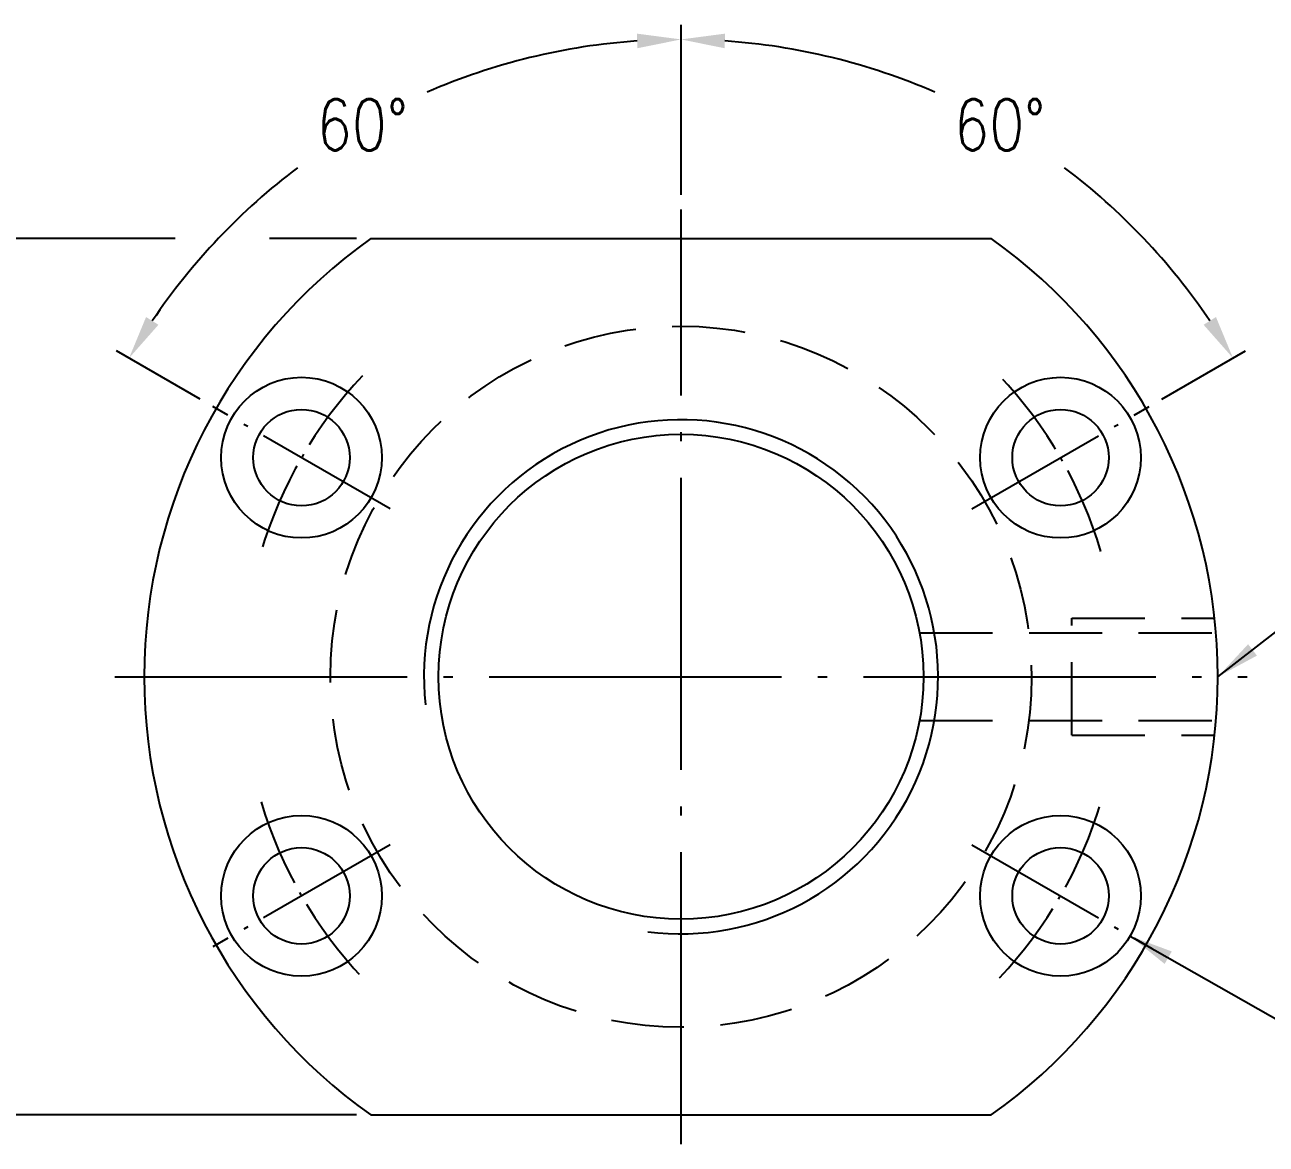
# Model space of a CAD drawing. Header units: millimetres. Extents: x 2309 to 2699, y 12 to 289.
# Drawn here: x 2457.4 to 2542.4, y 56.7 to 133.3 of the extents above; entities that cross this region are included whole.
import ezdxf

# ---------------------------------------------------------------- set-up
doc = ezdxf.new("R2010")
doc.units = ezdxf.units.MM
doc.header["$LTSCALE"] = 10
doc.linetypes.add('C', pattern=[2.5625, 2, -0.25, 0.0625, -0.25])
doc.linetypes.add('H', pattern=[0.75, 0.5, -0.25])
doc.layers.get('0').update_dxf_attribs({"linetype": 'CONTINUOUS'})
doc.layers.get('DEFPOINTS').update_dxf_attribs({"linetype": 'CONTINUOUS'})
for name, color, linetype in [('02', 1, 'C'), ('04', 4, 'CONTINUOUS'), ('05', 5, 'H')]:
    doc.layers.add(name, color=color, linetype=linetype)
doc.styles.add('SIMPLEX', font='SIMPLEX.shx', dxfattribs={"width": 0.8, "height": 3.5, "bigfont": 'chineset.shx'})
doc.dimstyles.new('STANDARD$0', dxfattribs={"dimscale": 0, "dimtxt": 3.5, "dimasz": 3, "dimexe": 1, "dimexo": 1, "dimgap": 2, "dimtad": 1, "dimdec": 3, "dimrnd": 0.0005, "dimdsep": 46, "dimtxsty": 'SIMPLEX', "dimcen": 0.09, "dimclrd": 6, "dimclre": 6, "dimclrt": 3, "dimadec": 1, "dimazin": 2, "dimtp": -0.1, "dimtm": 0.2, "dimtfac": 1, "dimtdec": 3, "dimtmove": 2, "dimatfit": 3, "dimfxl": 0, "dimtvp": 0.790698, "dimarcsym": 0})
doc.dimstyles.new('STANDARD$2', dxfattribs={"dimscale": 0, "dimtxt": 3.5, "dimasz": 3, "dimexe": 1, "dimexo": 1, "dimgap": 1.5, "dimtad": 0, "dimtih": 1, "dimtoh": 1, "dimdec": 3, "dimrnd": 0.0005, "dimdsep": 46, "dimtxsty": 'SIMPLEX', "dimcen": 0.09, "dimclrd": 6, "dimclre": 6, "dimclrt": 3, "dimadec": 1, "dimazin": 2, "dimtp": -0.1, "dimtm": 0.2, "dimtfac": 1, "dimtdec": 3, "dimtmove": 2, "dimatfit": 3, "dimfxl": 0, "dimtvp": 0.790698, "dimarcsym": 0})
doc.dimstyles.new('STANDARD$7', dxfattribs={"dimscale": 0, "dimtxt": 3.5, "dimasz": 3, "dimexe": 1, "dimexo": 1, "dimgap": 1.5, "dimtad": 1, "dimdec": 3, "dimrnd": 0.0005, "dimdsep": 46, "dimtxsty": 'SIMPLEX', "dimcen": 0.09, "dimclrd": 6, "dimclre": 6, "dimclrt": 3, "dimadec": 1, "dimazin": 2, "dimtp": -0.1, "dimtm": 0.2, "dimtfac": 1, "dimtdec": 3, "dimtmove": 2, "dimatfit": 3, "dimfxl": 0, "dimtvp": 0.790698, "dimarcsym": 0})

# ---------------------------------------------------------------- blocks, each defined once
blk = doc.blocks.new('*D46')
at = {"color": 6, "lineweight": -2}
for p, q in [((2502.366, 121.715), (2502.366, 133.348)), ((2469.457, 107.715), (2463.713, 111.031))]:
    blk.add_line(p, q, dxfattribs=at)
for start, end in [(93.94022, 113.47779), (126.98504, 146.05978)]:
    blk.add_arc((2502.366, 88.715), 43.632, start, end, dxfattribs=at)
at = {"color": 6}
for points in [[(2499.35, 132.744), (2499.385, 131.745), (2502.366, 132.348)], [(2466.591, 112.812), (2465.743, 113.341), (2464.579, 110.531)]]:
    blk.add_solid(points, dxfattribs=at)
at = {"layer": 'DEFPOINTS', "color": 0}
for p in [(2487.443, 129.716), (2502.366, 120.715), (2470.323, 107.215), (2482.447, 100.215), (2502.366, 56.715)]:
    blk.add_point(p, dxfattribs=at)
at = {"color": 3, "insert": (2480.549, 126.502), "char_height": 3.5, "attachment_point": 5, "style": 'SIMPLEX'}
blk.add_mtext('60°', dxfattribs=at)
blk = doc.blocks.new('*D47')
at = {"color": 6, "lineweight": -2}
for p, q in [((2502.366, 121.715), (2502.366, 133.348)), ((2535.275, 107.715), (2541.018, 111.031))]:
    blk.add_line(p, q, dxfattribs=at)
for start, end in [(66.52221, 86.05978), (33.94022, 53.01496)]:
    blk.add_arc((2502.366, 88.715), 43.632, start, end, dxfattribs=at)
at = {"color": 6}
for points in [[(2505.347, 131.745), (2505.381, 132.744), (2502.366, 132.348)], [(2538.988, 113.341), (2538.14, 112.812), (2540.152, 110.531)]]:
    blk.add_solid(points, dxfattribs=at)
at = {"layer": 'DEFPOINTS', "color": 0}
for p in [(2530.412, 122.14), (2502.366, 120.715), (2534.409, 107.215), (2522.284, 100.215), (2502.366, 56.715)]:
    blk.add_point(p, dxfattribs=at)
at = {"color": 3, "insert": (2524.182, 126.502), "char_height": 3.5, "attachment_point": 5, "style": 'SIMPLEX'}
blk.add_mtext('60°', dxfattribs=at)
blk = doc.blocks.new('*D48')
at = {"color": 6, "lineweight": -2}
for p, q in [((2467.724, 118.715), (2453.786, 118.715)), ((2480.139, 118.715), (2474.194, 118.715)), ((2454.786, 115.715), (2454.786, 61.715)), ((2480.139, 58.715), (2453.786, 58.715))]:
    blk.add_line(p, q, dxfattribs=at)
at = {"color": 6}
for points in [[(2454.286, 115.715), (2455.286, 115.715), (2454.786, 118.715)], [(2454.286, 61.715), (2455.286, 61.715), (2454.786, 58.715)]]:
    blk.add_solid(points, dxfattribs=at)
at = {"layer": 'DEFPOINTS', "color": 0}
for p in [(2481.139, 118.715), (2454.786, 58.715), (2481.139, 58.715)]:
    blk.add_point(p, dxfattribs=at)
at = {"color": 3, "insert": (2451.036, 88.715), "char_height": 3.5, "attachment_point": 5, "rotation": 90, "style": 'SIMPLEX'}
blk.add_mtext('60', dxfattribs=at)

msp = doc.modelspace()

# ---------------------------------------------------------------- linework, layer by layer
for p, q in [((2481.1392, 118.7152), (2523.5921, 118.7152)), ((2481.1392, 58.7152), (2523.5921, 58.7152))]:
    msp.add_line(p, q)
for centre, radius in [((2476.3849, 103.7152), 5.5), ((2528.3464, 103.7152), 5.5), ((2476.3849, 103.7152), 3.3), ((2528.3464, 103.7152), 3.3), ((2502.3657, 88.7152), 16.6), ((2476.3849, 73.7152), 5.5), ((2528.3464, 73.7152), 5.5), ((2476.3849, 73.7152), 3.3), ((2528.3464, 73.7152), 3.3)]:
    msp.add_circle(centre, radius)
for start, end in [(125.281262, 234.718738), (305.281262, 54.718738)]:
    msp.add_arc((2502.3657, 88.7152), 36.75, start, end)
at = {"layer": '02'}
for p, q in [((2502.3657, 56.7152), (2502.3657, 120.7152)), ((2463.6157, 88.7152), (2541.1157, 88.7152))]:
    msp.add_line(p, q, dxfattribs=at)
at = {"layer": '02', "ltscale": 0.5}
for p, q in [((2482.4471, 100.2152), (2470.3227, 107.2152)), ((2522.2842, 100.2152), (2534.4086, 107.2152)), ((2482.4471, 77.2152), (2470.3227, 70.2152)), ((2522.2842, 77.2152), (2534.6027, 70.1031))]:
    msp.add_line(p, q, dxfattribs=at)
at = {"layer": '02', "ltscale": 0.3}
for start, end in [(136.60047, 163.39953), (16.60047, 43.39953), (196.60047, 223.39953), (316.60047, 343.39953)]:
    msp.add_arc((2502.3657, 88.7152), 30, start, end, dxfattribs=at)
at = {"layer": '04'}
msp.add_arc((2502.3657, 88.7152), 17.6, 262.571974, 186.25996, dxfattribs=at)
at = {"layer": '05'}
for p, q in [((2529.1157, 92.7152), (2538.8973, 92.7152)), ((2529.1157, 84.7152), (2529.1157, 92.7152)), ((2518.6923, 91.7152), (2538.993, 91.7152)), ((2518.6923, 85.7152), (2538.993, 85.7152)), ((2529.1157, 84.7152), (2538.8973, 84.7152))]:
    msp.add_line(p, q, dxfattribs=at)
msp.add_circle((2502.3657, 88.7152), 24, dxfattribs=at)

# ---------------------------------------------------------------- dimensions: what is measured, and where the dimension line sits
for base, line1, picture, middle in [((2487.4425, 129.7162), ((2482.4471, 100.2152), (2470.3227, 107.2152)), '*D46', (2480.5495, 126.502)), ((2530.412, 122.1395), ((2522.2842, 100.2152), (2534.4086, 107.2152)), '*D47', (2524.1819, 126.502))]:
    dim = msp.add_angular_dim_2l(base=base, line1=line1, line2=((2502.3657, 56.7152), (2502.3657, 120.7152)), dimstyle='STANDARD$2', override={"dimscale": 1, "dimrnd": 0, "dimcen": 0, "dimadec": 3, "dimtmove": 0, "dimarcsym": 1})
    dim.commit()
    dim.dimension.update_dxf_attribs({"geometry": picture, "text_midpoint": middle})
dim = msp.add_linear_dim(base=(2454.7858, 58.7152), p1=(2481.1392, 118.7152), p2=(2481.1392, 58.7152), angle=90, dimstyle='STANDARD$0', override={"dimscale": 1, "dimrnd": 0, "dimcen": 0, "dimadec": 3, "dimtmove": 0, "dimarcsym": 1})
dim.commit()
dim.dimension.update_dxf_attribs({"geometry": '*D48', "text_midpoint": (2451.0358, 88.7152)})

# ---------------------------------------------------------------- leaders
for points in [[(2539.1157, 88.7152), (2551.7633, 98.5181)], [(2533.1096, 70.9652), (2546.1591, 63.5465)]]:
    msp.add_leader(points, dimstyle='STANDARD$7', override={"dimscale": 1, "dimexe": 2, "dimexo": 1.5, "dimgap": 1, "dimtad": 0, "dimtp": -0.009, "dimtm": -0.025, "dimtfac": 0.744186, "dimtix": 1})

doc.saveas('drawing.dxf')
